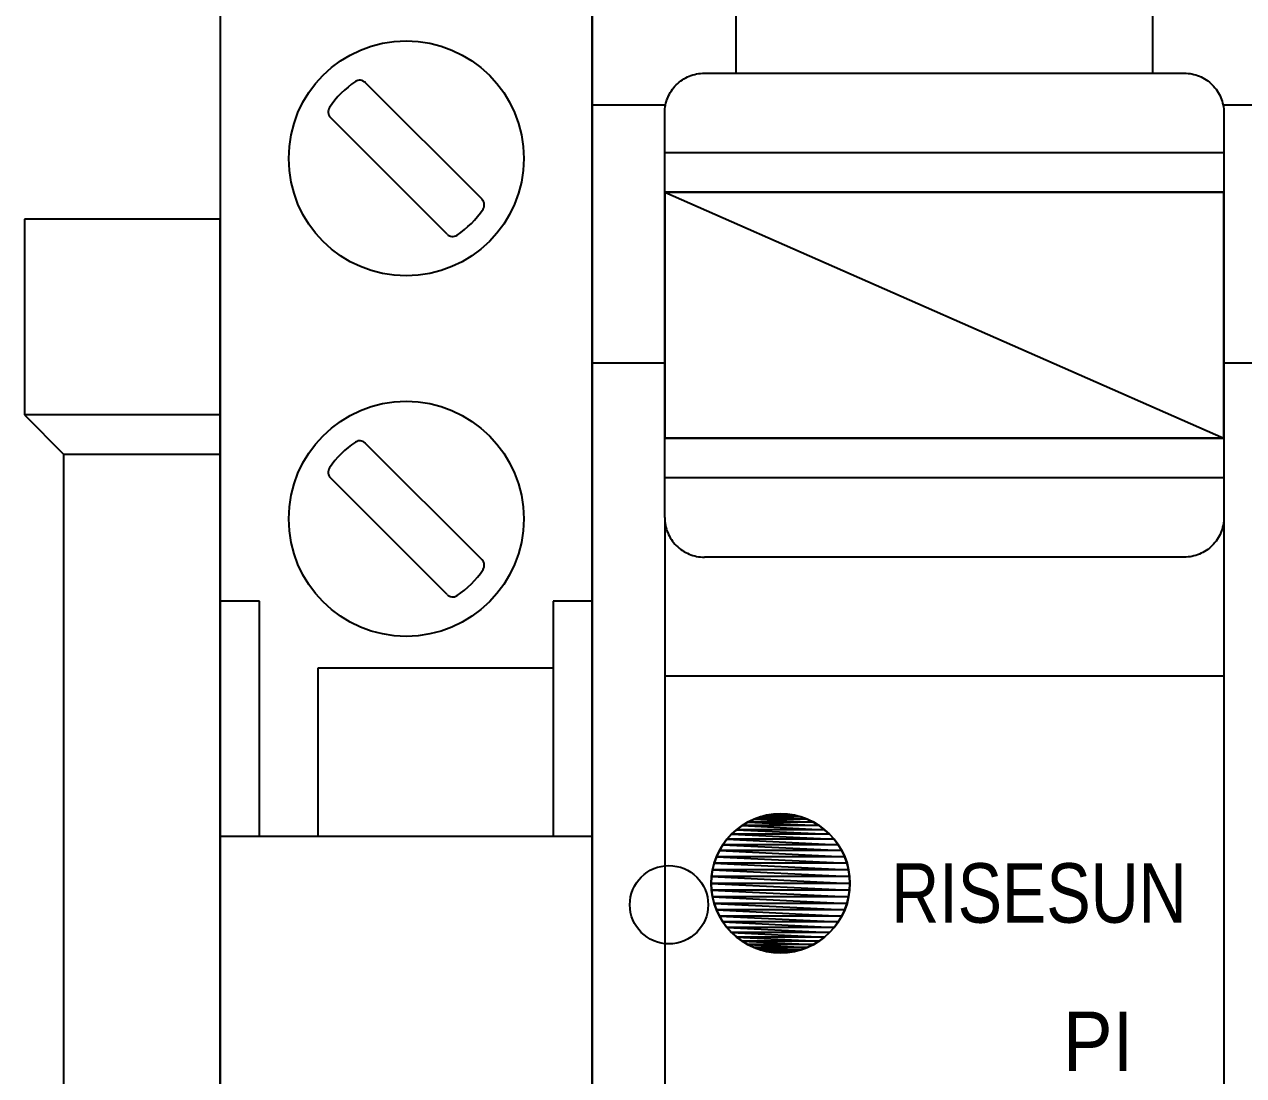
# Model space of a CAD drawing. Header units: millimetres. Extents: x 173893 to 258446, y -176540 to -123824.
# Drawn here: x 197118.09 to 197149.22, y -139282.55 to -139255.72 of the extents above; entities that cross this region are included whole.
import ezdxf

# ---------------------------------------------------------------- set-up
doc = ezdxf.new("R2010")
doc.units = ezdxf.units.MM
doc.header["$LTSCALE"] = 3
doc.linetypes.add('NEW_LINE159', pattern=[0.7, 0.5, -0.2])
doc.layers.add('1', color=3, linetype='Continuous')
doc.layers.add('DUT', color=7, linetype='Continuous')
doc.styles.add('Arial', font='arial.ttf')

msp = doc.modelspace()

# ---------------------------------------------------------------- linework, layer by layer
for p, q in [((197132.593, -139320.141), (197132.593, -139240.659)), ((197136.264, -139256.961), (197136.264, -139253.721)), ((197146.895, -139253.721), (197146.895, -139256.961)), ((197134.851, -139257.159), (197134.892, -139257.131)), ((197134.892, -139257.131), (197134.934, -139257.104)), ((197134.934, -139257.104), (197134.977, -139257.08)), ((197134.977, -139257.08), (197135.021, -139257.058)), ((197135.021, -139257.058), (197135.066, -139257.038)), ((197135.066, -139257.038), (197135.112, -139257.02)), ((197135.112, -139257.02), (197135.159, -139257.004)), ((197135.159, -139257.004), (197135.207, -139256.991)), ((197135.207, -139256.991), (197135.255, -139256.98)), ((197135.255, -139256.98), (197135.304, -139256.972)), ((197135.304, -139256.972), (197135.354, -139256.966)), ((197135.354, -139256.966), (197135.403, -139256.962)), ((197135.403, -139256.962), (197135.454, -139256.961)), ((197135.454, -139256.961), (197136.264, -139256.961)), ((197136.264, -139256.961), (197146.895, -139256.961)), ((197146.895, -139256.961), (197147.705, -139256.961)), ((197147.705, -139256.961), (197147.705, -139256.961)), ((197147.705, -139256.961), (197147.755, -139256.962)), ((197147.755, -139256.962), (197147.805, -139256.966)), ((197147.805, -139256.966), (197147.855, -139256.972)), ((197147.855, -139256.972), (197147.903, -139256.98)), ((197147.903, -139256.98), (197147.952, -139256.991)), ((197147.952, -139256.991), (197147.999, -139257.004)), ((197147.999, -139257.004), (197148.046, -139257.02)), ((197148.046, -139257.02), (197148.092, -139257.038)), ((197148.092, -139257.038), (197148.138, -139257.058)), ((197148.138, -139257.058), (197148.182, -139257.08)), ((197148.182, -139257.08), (197148.225, -139257.104)), ((197148.225, -139257.104), (197148.267, -139257.131)), ((197148.267, -139257.131), (197148.307, -139257.159)), ((197134.56, -139257.496), (197134.585, -139257.453)), ((197134.585, -139257.453), (197134.611, -139257.411)), ((197134.611, -139257.411), (197134.64, -139257.371)), ((197134.64, -139257.371), (197134.67, -139257.331)), ((197134.67, -139257.331), (197134.703, -139257.293)), ((197134.703, -139257.293), (197134.738, -139257.257)), ((197134.738, -139257.257), (197134.774, -139257.222)), ((197134.738, -139257.257), (197134.738, -139257.257)), ((197134.774, -139257.222), (197134.812, -139257.19)), ((197134.812, -139257.19), (197134.851, -139257.159)), ((197148.307, -139257.159), (197148.347, -139257.19)), ((197148.347, -139257.19), (197148.385, -139257.222)), ((197148.385, -139257.222), (197148.421, -139257.257)), ((197148.421, -139257.257), (197148.421, -139257.257)), ((197148.421, -139257.257), (197148.456, -139257.293)), ((197148.456, -139257.293), (197148.488, -139257.331)), ((197148.488, -139257.331), (197148.519, -139257.371)), ((197148.519, -139257.371), (197148.547, -139257.411)), ((197148.547, -139257.411), (197148.574, -139257.453)), ((197148.574, -139257.453), (197148.598, -139257.496)), ((197132.593, -139257.771), (197134.462, -139257.771)), ((197134.461, -139257.775), (197134.472, -139257.726)), ((197134.472, -139257.726), (197134.485, -139257.679)), ((197134.485, -139257.679), (197134.5, -139257.632)), ((197134.5, -139257.632), (197134.518, -139257.586)), ((197134.518, -139257.586), (197134.538, -139257.54)), ((197134.538, -139257.54), (197134.56, -139257.496)), ((197148.598, -139257.496), (197148.62, -139257.54)), ((197148.62, -139257.54), (197148.64, -139257.586)), ((197148.64, -139257.586), (197148.658, -139257.632)), ((197148.658, -139257.632), (197148.674, -139257.679)), ((197148.674, -139257.679), (197148.687, -139257.726)), ((197148.687, -139257.726), (197148.698, -139257.775)), ((197148.697, -139257.771), (197150.565, -139257.771)), ((197134.441, -139257.973), (197134.443, -139257.923)), ((197134.441, -139259.998), (197134.441, -139257.973)), ((197134.441, -139257.973), (197134.441, -139257.973)), ((197134.443, -139257.923), (197134.446, -139257.873)), ((197134.446, -139257.873), (197134.452, -139257.823)), ((197134.452, -139257.823), (197134.461, -139257.775)), ((197148.698, -139257.775), (197148.706, -139257.823)), ((197148.706, -139257.823), (197148.713, -139257.873)), ((197148.713, -139257.873), (197148.716, -139257.923)), ((197148.716, -139257.923), (197148.718, -139257.973)), ((197148.718, -139257.973), (197148.718, -139259.998)), ((197134.441, -139258.986), (197148.718, -139258.986)), ((197134.441, -139259.998), (197148.718, -139259.998)), ((197134.441, -139266.276), (197134.441, -139259.998)), ((197148.718, -139259.998), (197148.718, -139266.276)), ((197132.593, -139264.352), (197134.462, -139264.352)), ((197148.697, -139264.352), (197150.565, -139264.352)), ((197134.441, -139268.301), (197134.441, -139266.276)), ((197148.718, -139266.276), (197134.441, -139266.276)), ((197148.718, -139266.276), (197148.718, -139268.301)), ((197148.718, -139267.288), (197134.441, -139267.288)), ((197134.441, -139268.301), (197134.441, -139268.301)), ((197134.441, -139268.301), (197134.443, -139268.351)), ((197134.441, -139268.301), (197134.441, -139299.688)), ((197134.443, -139268.351), (197134.446, -139268.401)), ((197148.716, -139268.351), (197148.713, -139268.401)), ((197148.718, -139268.301), (197148.716, -139268.351)), ((197148.718, -139268.301), (197148.718, -139268.301)), ((197148.718, -139268.301), (197148.718, -139299.688)), ((197134.446, -139268.401), (197134.452, -139268.45)), ((197134.452, -139268.45), (197134.461, -139268.499)), ((197134.461, -139268.499), (197134.472, -139268.547)), ((197134.472, -139268.547), (197134.485, -139268.595)), ((197134.485, -139268.595), (197134.5, -139268.642)), ((197134.5, -139268.642), (197134.518, -139268.688)), ((197148.658, -139268.642), (197148.64, -139268.688)), ((197148.674, -139268.595), (197148.658, -139268.642)), ((197148.687, -139268.547), (197148.674, -139268.595)), ((197148.698, -139268.499), (197148.687, -139268.547)), ((197148.706, -139268.45), (197148.698, -139268.499)), ((197148.713, -139268.401), (197148.706, -139268.45)), ((197134.518, -139268.688), (197134.538, -139268.733)), ((197134.538, -139268.733), (197134.56, -139268.777)), ((197134.56, -139268.777), (197134.585, -139268.82)), ((197134.585, -139268.82), (197134.611, -139268.862)), ((197134.611, -139268.862), (197134.64, -139268.903)), ((197134.64, -139268.903), (197134.67, -139268.942)), ((197134.67, -139268.942), (197134.703, -139268.98)), ((197148.488, -139268.942), (197148.456, -139268.98)), ((197148.519, -139268.903), (197148.488, -139268.942)), ((197148.547, -139268.862), (197148.519, -139268.903)), ((197148.574, -139268.82), (197148.547, -139268.862)), ((197148.598, -139268.777), (197148.574, -139268.82)), ((197148.62, -139268.733), (197148.598, -139268.777)), ((197148.64, -139268.688), (197148.62, -139268.733)), ((197134.703, -139268.98), (197134.738, -139269.017)), ((197134.738, -139269.017), (197134.738, -139269.017)), ((197134.738, -139269.017), (197134.774, -139269.051)), ((197134.774, -139269.051), (197134.812, -139269.084)), ((197134.812, -139269.084), (197134.851, -139269.114)), ((197134.851, -139269.114), (197134.892, -139269.143)), ((197134.892, -139269.143), (197134.934, -139269.169)), ((197134.934, -139269.169), (197134.977, -139269.194)), ((197134.977, -139269.194), (197135.021, -139269.216)), ((197135.021, -139269.216), (197135.066, -139269.236)), ((197135.066, -139269.236), (197135.112, -139269.254)), ((197135.112, -139269.254), (197135.159, -139269.269)), ((197135.159, -139269.269), (197135.207, -139269.283)), ((197135.207, -139269.283), (197135.255, -139269.294)), ((197147.952, -139269.283), (197147.903, -139269.294)), ((197147.999, -139269.269), (197147.952, -139269.283)), ((197148.046, -139269.254), (197147.999, -139269.269)), ((197148.092, -139269.236), (197148.046, -139269.254)), ((197148.138, -139269.216), (197148.092, -139269.236)), ((197148.182, -139269.194), (197148.138, -139269.216)), ((197148.225, -139269.169), (197148.182, -139269.194)), ((197148.267, -139269.143), (197148.225, -139269.169)), ((197148.307, -139269.114), (197148.267, -139269.143)), ((197148.347, -139269.084), (197148.307, -139269.114)), ((197148.385, -139269.051), (197148.347, -139269.084)), ((197148.421, -139269.017), (197148.385, -139269.051)), ((197148.456, -139268.98), (197148.421, -139269.017)), ((197148.421, -139269.017), (197148.421, -139269.017)), ((197135.255, -139269.294), (197135.304, -139269.302)), ((197135.304, -139269.302), (197135.354, -139269.308)), ((197135.354, -139269.308), (197135.403, -139269.312)), ((197135.403, -139269.312), (197135.454, -139269.313)), ((197147.705, -139269.313), (197135.454, -139269.313)), ((197147.755, -139269.312), (197147.705, -139269.313)), ((197147.805, -139269.308), (197147.755, -139269.312)), ((197147.855, -139269.302), (197147.805, -139269.308)), ((197147.903, -139269.294), (197147.855, -139269.302)), ((197148.718, -139272.351), (197134.441, -139272.351))]:
    msp.add_line(p, q)
at = {"color": 144}
for p, q in [((197134.441, -139259.998), (197148.718, -139259.998)), ((197134.441, -139259.998), (197134.441, -139259.998)), ((197134.441, -139259.998), (197148.718, -139266.276)), ((197134.441, -139266.276), (197134.441, -139259.998)), ((197134.441, -139259.998), (197148.718, -139266.276)), ((197148.718, -139259.998), (197134.441, -139259.998)), ((197134.441, -139259.998), (197148.718, -139259.998)), ((197134.441, -139259.998), (197134.441, -139266.276)), ((197148.718, -139266.276), (197148.718, -139259.998)), ((197148.718, -139259.998), (197148.718, -139266.276)), ((197148.718, -139266.276), (197134.441, -139266.276)), ((197134.441, -139266.276), (197148.718, -139266.276)), ((197134.441, -139266.276), (197134.441, -139266.276)), ((197134.441, -139266.276), (197148.718, -139266.276))]:
    msp.add_line(p, q, dxfattribs=at)
at = {"color": 251, "linetype": 'NEW_LINE159'}
for p, q in [((197136.555, -139276.081), (197136.409, -139276.17)), ((197136.71, -139276.006), (197136.555, -139276.081)), ((197136.873, -139275.947), (197136.71, -139276.006)), ((197137.043, -139275.903), (197136.873, -139275.947)), ((197137.219, -139275.876), (197137.043, -139275.903)), ((197137.4, -139275.867), (197137.219, -139275.876)), ((197137.581, -139275.876), (197137.4, -139275.867)), ((197137.4, -139275.867), (197137.4, -139275.867)), ((197137.757, -139275.903), (197137.581, -139275.876)), ((197137.927, -139275.947), (197137.757, -139275.903)), ((197138.09, -139276.006), (197137.927, -139275.947)), ((197138.245, -139276.081), (197138.09, -139276.006)), ((197138.391, -139276.17), (197138.245, -139276.081)), ((197136.147, -139276.386), (197136.033, -139276.512)), ((197136.273, -139276.271), (197136.147, -139276.386)), ((197136.409, -139276.17), (197136.273, -139276.271)), ((197138.527, -139276.271), (197138.391, -139276.17)), ((197138.653, -139276.386), (197138.527, -139276.271)), ((197138.767, -139276.512), (197138.653, -139276.386)), ((197135.931, -139276.648), (197135.842, -139276.794)), ((197136.033, -139276.512), (197135.931, -139276.648)), ((197138.869, -139276.648), (197138.767, -139276.512)), ((197138.958, -139276.794), (197138.869, -139276.648)), ((197135.767, -139276.949), (197135.708, -139277.112)), ((197135.842, -139276.794), (197135.767, -139276.949)), ((197139.033, -139276.949), (197138.958, -139276.794)), ((197139.092, -139277.112), (197139.033, -139276.949)), ((197135.664, -139277.282), (197135.637, -139277.458)), ((197135.708, -139277.112), (197135.664, -139277.282)), ((197139.136, -139277.282), (197139.092, -139277.112)), ((197139.163, -139277.458), (197139.136, -139277.282)), ((197135.637, -139277.458), (197135.628, -139277.639)), ((197135.628, -139277.639), (197135.628, -139277.639)), ((197135.628, -139277.639), (197135.637, -139277.82)), ((197139.172, -139277.639), (197139.163, -139277.458)), ((197139.163, -139277.82), (197139.172, -139277.639)), ((197139.172, -139277.639), (197139.172, -139277.639)), ((197135.637, -139277.82), (197135.664, -139277.996)), ((197135.664, -139277.996), (197135.708, -139278.166)), ((197139.092, -139278.166), (197139.136, -139277.996)), ((197139.136, -139277.996), (197139.163, -139277.82)), ((197135.708, -139278.166), (197135.767, -139278.329)), ((197139.033, -139278.329), (197139.092, -139278.166)), ((197135.767, -139278.329), (197135.842, -139278.483)), ((197135.842, -139278.483), (197135.931, -139278.629)), ((197138.869, -139278.629), (197138.958, -139278.483)), ((197138.958, -139278.483), (197139.033, -139278.329)), ((197135.931, -139278.629), (197136.033, -139278.766)), ((197136.033, -139278.766), (197136.147, -139278.892)), ((197136.147, -139278.892), (197136.273, -139279.006)), ((197138.527, -139279.006), (197138.653, -139278.892)), ((197138.653, -139278.892), (197138.767, -139278.766)), ((197138.767, -139278.766), (197138.869, -139278.629)), ((197136.273, -139279.006), (197136.409, -139279.108)), ((197136.409, -139279.108), (197136.555, -139279.197)), ((197136.555, -139279.197), (197136.71, -139279.272)), ((197138.09, -139279.272), (197138.245, -139279.197)), ((197138.245, -139279.197), (197138.391, -139279.108)), ((197138.391, -139279.108), (197138.527, -139279.006)), ((197136.71, -139279.272), (197136.873, -139279.331)), ((197136.873, -139279.331), (197137.043, -139279.375)), ((197137.043, -139279.375), (197137.219, -139279.402)), ((197137.219, -139279.402), (197137.4, -139279.411)), ((197137.4, -139279.411), (197137.581, -139279.402)), ((197137.4, -139279.411), (197137.4, -139279.411)), ((197137.581, -139279.402), (197137.757, -139279.375)), ((197137.757, -139279.375), (197137.927, -139279.331)), ((197137.927, -139279.331), (197138.09, -139279.272))]:
    msp.add_line(p, q, dxfattribs=at)
at = {"color": 251}
for p, q in [((197136.416, -139276.166), (197136.565, -139276.076)), ((197136.565, -139276.076), (197136.416, -139276.166)), ((197136.565, -139276.076), (197136.722, -139276.002)), ((197136.722, -139276.002), (197136.565, -139276.076)), ((197138.235, -139276.076), (197136.565, -139276.076)), ((197136.565, -139276.076), (197138.385, -139276.166)), ((197136.565, -139276.076), (197138.385, -139276.166)), ((197138.235, -139276.076), (197136.565, -139276.076)), ((197136.722, -139276.002), (197136.886, -139275.943)), ((197136.886, -139275.943), (197136.722, -139276.002)), ((197138.078, -139276.002), (197136.722, -139276.002)), ((197136.722, -139276.002), (197138.235, -139276.076)), ((197136.722, -139276.002), (197138.235, -139276.076)), ((197138.078, -139276.002), (197136.722, -139276.002)), ((197136.886, -139275.943), (197137.055, -139275.901)), ((197137.055, -139275.901), (197136.886, -139275.943)), ((197137.915, -139275.943), (197136.886, -139275.943)), ((197136.886, -139275.943), (197138.078, -139276.002)), ((197136.886, -139275.943), (197138.078, -139276.002)), ((197137.915, -139275.943), (197136.886, -139275.943)), ((197137.055, -139275.901), (197137.227, -139275.876)), ((197137.227, -139275.876), (197137.055, -139275.901)), ((197137.746, -139275.901), (197137.055, -139275.901)), ((197137.055, -139275.901), (197137.915, -139275.943)), ((197137.055, -139275.901), (197137.915, -139275.943)), ((197137.746, -139275.901), (197137.055, -139275.901)), ((197137.227, -139275.876), (197137.4, -139275.867)), ((197137.4, -139275.867), (197137.227, -139275.876)), ((197137.574, -139275.876), (197137.227, -139275.876)), ((197137.227, -139275.876), (197137.746, -139275.901)), ((197137.227, -139275.876), (197137.746, -139275.901)), ((197137.574, -139275.876), (197137.227, -139275.876)), ((197137.4, -139275.867), (197137.574, -139275.876)), ((197137.574, -139275.876), (197137.4, -139275.867)), ((197137.746, -139275.901), (197137.574, -139275.876)), ((197137.574, -139275.876), (197137.746, -139275.901)), ((197137.915, -139275.943), (197137.746, -139275.901)), ((197137.746, -139275.901), (197137.915, -139275.943)), ((197138.078, -139276.002), (197137.915, -139275.943)), ((197137.915, -139275.943), (197138.078, -139276.002)), ((197138.235, -139276.076), (197138.078, -139276.002)), ((197138.078, -139276.002), (197138.235, -139276.076)), ((197138.385, -139276.166), (197138.235, -139276.076)), ((197138.235, -139276.076), (197138.385, -139276.166)), ((197136.031, -139276.515), (197136.147, -139276.386)), ((197136.147, -139276.386), (197136.031, -139276.515)), ((197136.147, -139276.386), (197136.276, -139276.269)), ((197136.276, -139276.269), (197136.147, -139276.386)), ((197138.653, -139276.386), (197136.147, -139276.386)), ((197136.147, -139276.386), (197138.77, -139276.515)), ((197136.147, -139276.386), (197138.77, -139276.515)), ((197138.653, -139276.386), (197136.147, -139276.386)), ((197136.276, -139276.269), (197136.416, -139276.166)), ((197136.416, -139276.166), (197136.276, -139276.269)), ((197138.524, -139276.269), (197136.276, -139276.269)), ((197136.276, -139276.269), (197138.653, -139276.386)), ((197136.276, -139276.269), (197138.653, -139276.386)), ((197138.524, -139276.269), (197136.276, -139276.269)), ((197138.385, -139276.166), (197136.416, -139276.166)), ((197136.416, -139276.166), (197138.524, -139276.269)), ((197136.416, -139276.166), (197138.524, -139276.269)), ((197138.385, -139276.166), (197136.416, -139276.166)), ((197138.524, -139276.269), (197138.385, -139276.166)), ((197138.385, -139276.166), (197138.524, -139276.269)), ((197138.653, -139276.386), (197138.524, -139276.269)), ((197138.524, -139276.269), (197138.653, -139276.386)), ((197138.77, -139276.515), (197138.653, -139276.386)), ((197138.653, -139276.386), (197138.77, -139276.515)), ((197135.838, -139276.804), (197135.927, -139276.655)), ((197135.927, -139276.655), (197135.838, -139276.804)), ((197135.927, -139276.655), (197136.031, -139276.515)), ((197136.031, -139276.515), (197135.927, -139276.655)), ((197138.873, -139276.655), (197135.927, -139276.655)), ((197135.927, -139276.655), (197138.963, -139276.804)), ((197135.927, -139276.655), (197138.963, -139276.804)), ((197138.873, -139276.655), (197135.927, -139276.655)), ((197138.77, -139276.515), (197136.031, -139276.515)), ((197136.031, -139276.515), (197138.873, -139276.655)), ((197136.031, -139276.515), (197138.873, -139276.655)), ((197138.77, -139276.515), (197136.031, -139276.515)), ((197138.873, -139276.655), (197138.77, -139276.515)), ((197138.77, -139276.515), (197138.873, -139276.655)), ((197138.963, -139276.804), (197138.873, -139276.655)), ((197138.873, -139276.655), (197138.963, -139276.804)), ((197135.705, -139277.125), (197135.763, -139276.961)), ((197135.763, -139276.961), (197135.705, -139277.125)), ((197135.763, -139276.961), (197135.838, -139276.804)), ((197135.838, -139276.804), (197135.763, -139276.961)), ((197139.037, -139276.961), (197135.763, -139276.961)), ((197135.763, -139276.961), (197139.096, -139277.125)), ((197135.763, -139276.961), (197139.096, -139277.125)), ((197139.037, -139276.961), (197135.763, -139276.961)), ((197138.963, -139276.804), (197135.838, -139276.804)), ((197135.838, -139276.804), (197139.037, -139276.961)), ((197135.838, -139276.804), (197139.037, -139276.961)), ((197138.963, -139276.804), (197135.838, -139276.804)), ((197139.037, -139276.961), (197138.963, -139276.804)), ((197138.963, -139276.804), (197139.037, -139276.961)), ((197139.096, -139277.125), (197139.037, -139276.961)), ((197139.037, -139276.961), (197139.096, -139277.125)), ((197135.637, -139277.465), (197135.662, -139277.293)), ((197135.662, -139277.293), (197135.637, -139277.465)), ((197135.662, -139277.293), (197135.705, -139277.125)), ((197135.705, -139277.125), (197135.662, -139277.293)), ((197139.138, -139277.293), (197135.662, -139277.293)), ((197135.662, -139277.293), (197139.164, -139277.465)), ((197135.662, -139277.293), (197139.164, -139277.465)), ((197139.138, -139277.293), (197135.662, -139277.293)), ((197139.096, -139277.125), (197135.705, -139277.125)), ((197135.705, -139277.125), (197139.138, -139277.293)), ((197135.705, -139277.125), (197139.138, -139277.293)), ((197139.096, -139277.125), (197135.705, -139277.125)), ((197139.138, -139277.293), (197139.096, -139277.125)), ((197139.096, -139277.125), (197139.138, -139277.293)), ((197139.164, -139277.465), (197139.138, -139277.293)), ((197139.138, -139277.293), (197139.164, -139277.465)), ((197135.628, -139277.639), (197135.637, -139277.465)), ((197135.637, -139277.465), (197135.628, -139277.639)), ((197139.172, -139277.639), (197135.628, -139277.639)), ((197135.628, -139277.639), (197139.164, -139277.813)), ((197135.637, -139277.813), (197135.628, -139277.639)), ((197135.628, -139277.639), (197139.164, -139277.813)), ((197139.172, -139277.639), (197135.628, -139277.639)), ((197135.628, -139277.639), (197135.637, -139277.813)), ((197139.164, -139277.465), (197135.637, -139277.465)), ((197135.637, -139277.465), (197139.172, -139277.639)), ((197135.637, -139277.465), (197139.172, -139277.639)), ((197139.164, -139277.465), (197135.637, -139277.465)), ((197139.172, -139277.639), (197139.164, -139277.465)), ((197139.164, -139277.465), (197139.172, -139277.639)), ((197139.164, -139277.813), (197139.172, -139277.639)), ((197139.172, -139277.639), (197139.164, -139277.813)), ((197139.164, -139277.813), (197135.637, -139277.813)), ((197135.637, -139277.813), (197139.138, -139277.985)), ((197135.662, -139277.985), (197135.637, -139277.813)), ((197135.637, -139277.813), (197139.138, -139277.985)), ((197139.164, -139277.813), (197135.637, -139277.813)), ((197135.637, -139277.813), (197135.662, -139277.985)), ((197139.138, -139277.985), (197135.662, -139277.985)), ((197135.662, -139277.985), (197139.096, -139278.153)), ((197135.705, -139278.153), (197135.662, -139277.985)), ((197135.662, -139277.985), (197139.096, -139278.153)), ((197139.138, -139277.985), (197135.662, -139277.985)), ((197135.662, -139277.985), (197135.705, -139278.153)), ((197139.096, -139278.153), (197139.138, -139277.985)), ((197139.138, -139277.985), (197139.096, -139278.153)), ((197139.138, -139277.985), (197139.164, -139277.813)), ((197139.164, -139277.813), (197139.138, -139277.985)), ((197139.096, -139278.153), (197135.705, -139278.153)), ((197135.705, -139278.153), (197139.037, -139278.317)), ((197135.763, -139278.317), (197135.705, -139278.153)), ((197135.705, -139278.153), (197139.037, -139278.317)), ((197139.096, -139278.153), (197135.705, -139278.153)), ((197135.705, -139278.153), (197135.763, -139278.317)), ((197139.037, -139278.317), (197139.096, -139278.153)), ((197139.096, -139278.153), (197139.037, -139278.317)), ((197139.037, -139278.317), (197135.763, -139278.317)), ((197135.763, -139278.317), (197138.963, -139278.474)), ((197135.838, -139278.474), (197135.763, -139278.317)), ((197135.763, -139278.317), (197138.963, -139278.474)), ((197139.037, -139278.317), (197135.763, -139278.317)), ((197135.763, -139278.317), (197135.838, -139278.474)), ((197138.963, -139278.474), (197135.838, -139278.474)), ((197135.838, -139278.474), (197138.873, -139278.623)), ((197135.927, -139278.623), (197135.838, -139278.474)), ((197135.838, -139278.474), (197138.873, -139278.623)), ((197138.963, -139278.474), (197135.838, -139278.474)), ((197135.838, -139278.474), (197135.927, -139278.623)), ((197138.873, -139278.623), (197135.927, -139278.623)), ((197135.927, -139278.623), (197138.77, -139278.763)), ((197136.031, -139278.763), (197135.927, -139278.623)), ((197135.927, -139278.623), (197138.77, -139278.763)), ((197138.873, -139278.623), (197135.927, -139278.623)), ((197135.927, -139278.623), (197136.031, -139278.763)), ((197138.77, -139278.763), (197138.873, -139278.623)), ((197138.873, -139278.623), (197138.77, -139278.763)), ((197138.873, -139278.623), (197138.963, -139278.474)), ((197138.963, -139278.474), (197138.873, -139278.623)), ((197138.963, -139278.474), (197139.037, -139278.317)), ((197139.037, -139278.317), (197138.963, -139278.474)), ((197138.77, -139278.763), (197136.031, -139278.763)), ((197136.031, -139278.763), (197138.653, -139278.892)), ((197136.147, -139278.892), (197136.031, -139278.763)), ((197136.031, -139278.763), (197138.653, -139278.892)), ((197138.77, -139278.763), (197136.031, -139278.763)), ((197136.031, -139278.763), (197136.147, -139278.892)), ((197138.653, -139278.892), (197136.147, -139278.892)), ((197136.147, -139278.892), (197138.524, -139279.009)), ((197136.276, -139279.009), (197136.147, -139278.892)), ((197136.147, -139278.892), (197138.524, -139279.009)), ((197138.653, -139278.892), (197136.147, -139278.892)), ((197136.147, -139278.892), (197136.276, -139279.009)), ((197138.524, -139279.009), (197138.653, -139278.892)), ((197138.653, -139278.892), (197138.524, -139279.009)), ((197138.653, -139278.892), (197138.77, -139278.763)), ((197138.77, -139278.763), (197138.653, -139278.892)), ((197138.524, -139279.009), (197136.276, -139279.009)), ((197136.276, -139279.009), (197138.385, -139279.112)), ((197136.416, -139279.112), (197136.276, -139279.009)), ((197136.276, -139279.009), (197138.385, -139279.112)), ((197138.524, -139279.009), (197136.276, -139279.009)), ((197136.276, -139279.009), (197136.416, -139279.112)), ((197138.385, -139279.112), (197136.416, -139279.112)), ((197136.416, -139279.112), (197138.235, -139279.202)), ((197136.565, -139279.202), (197136.416, -139279.112)), ((197136.416, -139279.112), (197138.235, -139279.202)), ((197138.385, -139279.112), (197136.416, -139279.112)), ((197136.416, -139279.112), (197136.565, -139279.202)), ((197138.235, -139279.202), (197136.565, -139279.202)), ((197136.565, -139279.202), (197138.078, -139279.276)), ((197136.722, -139279.276), (197136.565, -139279.202)), ((197136.565, -139279.202), (197138.078, -139279.276)), ((197138.235, -139279.202), (197136.565, -139279.202)), ((197136.565, -139279.202), (197136.722, -139279.276)), ((197138.078, -139279.276), (197138.235, -139279.202)), ((197138.235, -139279.202), (197138.078, -139279.276)), ((197138.235, -139279.202), (197138.385, -139279.112)), ((197138.385, -139279.112), (197138.235, -139279.202)), ((197138.385, -139279.112), (197138.524, -139279.009)), ((197138.524, -139279.009), (197138.385, -139279.112)), ((197138.078, -139279.276), (197136.722, -139279.276)), ((197136.722, -139279.276), (197137.915, -139279.335)), ((197136.886, -139279.335), (197136.722, -139279.276)), ((197136.722, -139279.276), (197137.915, -139279.335)), ((197138.078, -139279.276), (197136.722, -139279.276)), ((197136.722, -139279.276), (197136.886, -139279.335)), ((197137.915, -139279.335), (197136.886, -139279.335)), ((197136.886, -139279.335), (197137.746, -139279.377)), ((197137.055, -139279.377), (197136.886, -139279.335)), ((197136.886, -139279.335), (197137.746, -139279.377)), ((197137.915, -139279.335), (197136.886, -139279.335)), ((197136.886, -139279.335), (197137.055, -139279.377)), ((197137.746, -139279.377), (197137.055, -139279.377)), ((197137.055, -139279.377), (197137.574, -139279.402)), ((197137.227, -139279.402), (197137.055, -139279.377)), ((197137.055, -139279.377), (197137.574, -139279.402)), ((197137.746, -139279.377), (197137.055, -139279.377)), ((197137.055, -139279.377), (197137.227, -139279.402)), ((197137.574, -139279.402), (197137.227, -139279.402)), ((197137.227, -139279.402), (197137.4, -139279.411)), ((197137.574, -139279.402), (197137.227, -139279.402)), ((197137.4, -139279.411), (197137.227, -139279.402)), ((197137.4, -139279.411), (197137.574, -139279.402)), ((197137.574, -139279.402), (197137.4, -139279.411)), ((197137.574, -139279.402), (197137.746, -139279.377)), ((197137.746, -139279.377), (197137.574, -139279.402)), ((197137.746, -139279.377), (197137.915, -139279.335)), ((197137.915, -139279.335), (197137.746, -139279.377)), ((197137.915, -139279.335), (197138.078, -139279.276)), ((197138.078, -139279.276), (197137.915, -139279.335))]:
    msp.add_line(p, q, dxfattribs=at)
msp.add_circle((197134.551, -139278.185), 1)
at = {"layer": '1', "color": 7}
for p, q in [((197123.093, -139252.935), (197123.093, -139303.435)), ((197132.593, -139252.935), (197132.593, -139303.435)), ((197129.778, -139260.18), (197126.798, -139257.2)), ((197128.889, -139261.069), (197125.909, -139258.089)), ((197123.093, -139260.685), (197118.093, -139260.685)), ((197118.093, -139260.685), (197118.093, -139265.685)), ((197123.093, -139295.685), (197123.093, -139260.685)), ((197123.093, -139265.685), (197118.093, -139265.685)), ((197118.093, -139265.685), (197119.093, -139266.685)), ((197129.778, -139269.38), (197126.798, -139266.4)), ((197119.093, -139266.685), (197119.093, -139289.685)), ((197119.093, -139266.685), (197123.093, -139266.685)), ((197128.889, -139270.269), (197125.909, -139267.289)), ((197124.093, -139270.435), (197123.093, -139270.435)), ((197124.093, -139276.435), (197124.093, -139270.435)), ((197132.593, -139270.435), (197131.593, -139270.435)), ((197131.593, -139270.435), (197131.593, -139276.435)), ((197125.593, -139276.435), (197125.593, -139272.135)), ((197125.593, -139272.135), (197131.593, -139272.135)), ((197123.093, -139276.435), (197132.593, -139276.435))]:
    msp.add_line(p, q, dxfattribs=at)
for centre in [(197127.843, -139259.135), (197127.843, -139268.335)]:
    msp.add_circle(centre, 3, dxfattribs=at)
for centre, radius, start, end in [((197126.657, -139257.342), 0.2, 45, 123.5008), ((197127.843, -139259.135), 2.35, 123.5008, 146.4992), ((197126.051, -139257.948), 0.2, 146.4992, 225), ((197129.636, -139260.321), 0.2, 326.4992, 45), ((197127.843, -139259.135), 2.35, 303.5008, 326.4992), ((197129.03, -139260.928), 0.2, 225, 303.5008), ((197127.843, -139268.335), 2.35, 123.5008, 146.4992), ((197126.657, -139266.542), 0.2, 45, 123.5008), ((197126.051, -139267.148), 0.2, 146.4992, 225), ((197129.636, -139269.521), 0.2, 326.4992, 45), ((197127.843, -139268.335), 2.35, 303.5008, 326.4992), ((197129.03, -139270.128), 0.2, 225, 303.5008)]:
    msp.add_arc(centre, radius, start, end, dxfattribs=at)

# ---------------------------------------------------------------- texts
at = {"layer": 'DUT', "color": 251, "style": 'Arial', "oblique": 0}
for s, width, p in [('RISESUN', 0.8, (197140.225, -139278.644)), ('PI', 0.9, (197144.604, -139282.431))]:
    msp.add_text(s, height=1.5186, dxfattribs=dict(at, width=width)).set_placement(p)

doc.saveas('drawing.dxf')
